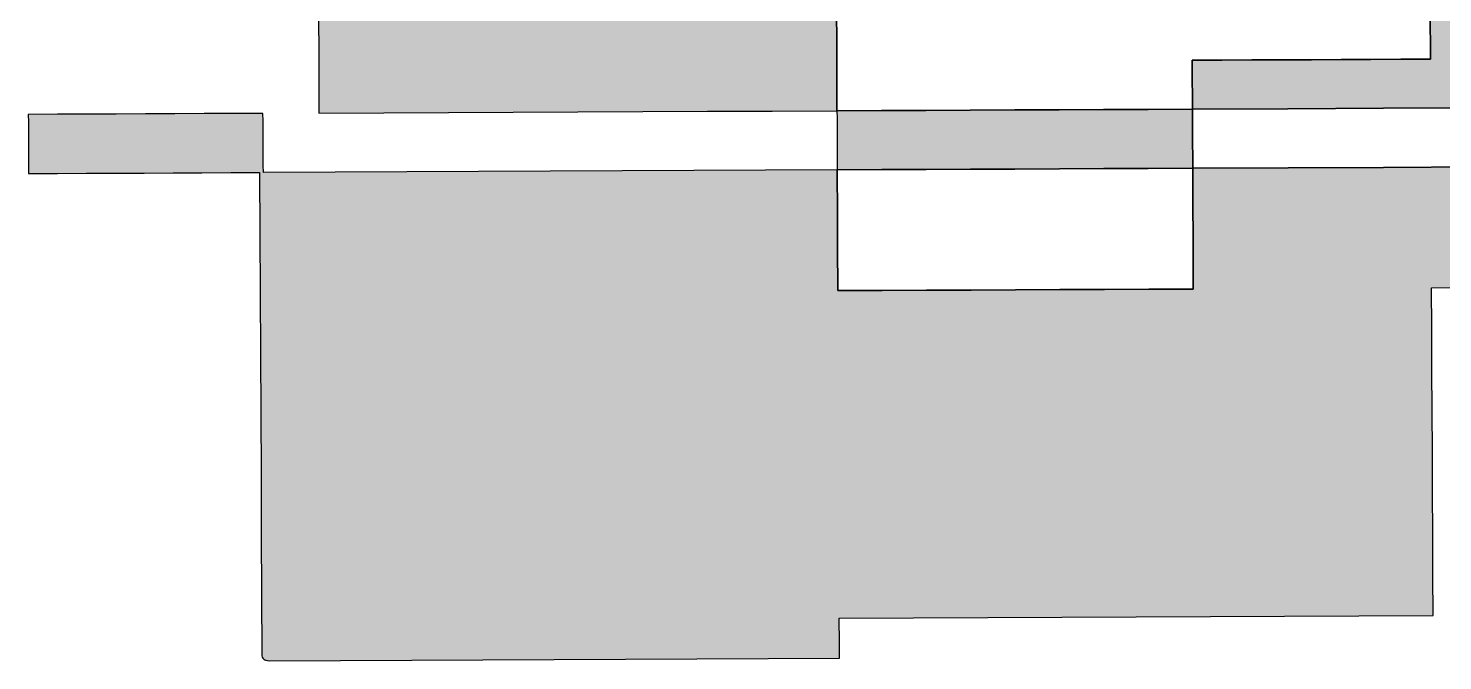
# Model space of a CAD drawing. Extents: x 4.5 to 35.8, y -15.7 to -10.4.
# Drawn here: x 4.457 to 8.475, y -15.748 to -13.951 of the extents above; entities that cross this region are included whole.
import ezdxf

# ---------------------------------------------------------------- set-up
doc = ezdxf.new("R2010")
doc.units = 0
doc.layers.add('LAYER_1', color=7, linetype='CONTINUOUS')

# ---------------------------------------------------------------- blocks, each defined once
blk = doc.blocks.new('*U2')
at = {"layer": 'LAYER_1', "color": 7}
for points in [[(7.0068, -14.3521), (6.8813, -14.1847), (7.0068, -14.1841)], [(7.0068, -14.3521), (7.0068, -14.1841), (7.0075, -14.3521)], [(7.0075, -14.3521), (7.0068, -14.1841), (7.0075, -14.1841)], [(7.133, -14.3515), (7.0075, -14.1841), (7.133, -14.1836)], [(7.0075, -14.3521), (7.0075, -14.1841), (7.133, -14.3515)], [(7.133, -14.3515), (7.133, -14.1836), (7.1338, -14.3515)], [(7.1338, -14.3515), (7.133, -14.1836), (7.1338, -14.1836)], [(7.2593, -14.351), (7.1338, -14.1836), (7.2593, -14.183)], [(7.1338, -14.3515), (7.1338, -14.1836), (7.2593, -14.351)], [(7.2593, -14.351), (7.2593, -14.183), (7.26, -14.351)], [(7.26, -14.351), (7.2593, -14.183), (7.26, -14.183)], [(7.3855, -14.3504), (7.26, -14.183), (7.3855, -14.1825)], [(7.26, -14.351), (7.26, -14.183), (7.3855, -14.3504)], [(7.3855, -14.3504), (7.3855, -14.1825), (7.3863, -14.3504)], [(7.3863, -14.3504), (7.3855, -14.1825), (7.3863, -14.1825)], [(7.5118, -14.3498), (7.3863, -14.1825), (7.5118, -14.1819)], [(7.3863, -14.3504), (7.3863, -14.1825), (7.5118, -14.3498)], [(7.5118, -14.3498), (7.5118, -14.1819), (7.5125, -14.3498)], [(7.5125, -14.3498), (7.5118, -14.1819), (7.5125, -14.1819)], [(7.638, -14.3493), (7.5125, -14.1819), (7.638, -14.1814)], [(7.5125, -14.3498), (7.5125, -14.1819), (7.638, -14.3493)], [(7.638, -14.3493), (7.638, -14.1814), (7.6388, -14.3493)], [(7.6388, -14.3493), (7.638, -14.1814), (7.6388, -14.1814)], [(7.7643, -14.3487), (7.6388, -14.1814), (7.7643, -14.1808)], [(7.6388, -14.3493), (7.6388, -14.1814), (7.7643, -14.3487)], [(7.7643, -14.3487), (7.7643, -14.1808), (7.7644, -14.3487)], [(7.7644, -14.3487), (7.7643, -14.1808), (7.7644, -14.2018)], [(6.7544, -14.2062), (6.7543, -14.1853), (6.7544, -14.1853)], [(6.7544, -14.2062), (6.7544, -14.1853), (6.7545, -14.2272)], [(6.7545, -14.2272), (6.7544, -14.1853), (6.7545, -14.1853)], [(6.7545, -14.2272), (6.7545, -14.1853), (6.7546, -14.2482)], [(6.7546, -14.2482), (6.7545, -14.1853), (6.7546, -14.1853)], [(6.7546, -14.2482), (6.7546, -14.1853), (6.7547, -14.2692)], [(6.7547, -14.2692), (6.7546, -14.1853), (6.7547, -14.1853)], [(6.7547, -14.2692), (6.7547, -14.1853), (6.7548, -14.2902)], [(6.7548, -14.2902), (6.7547, -14.1853), (6.7548, -14.1853)], [(6.7548, -14.2902), (6.7548, -14.1853), (6.7549, -14.3112)], [(6.7549, -14.3112), (6.7548, -14.1853), (6.7549, -14.1853)], [(6.7549, -14.3112), (6.7549, -14.1853), (6.7549, -14.3322)], [(6.7549, -14.3322), (6.7549, -14.1853), (6.7549, -14.1853)], [(6.7549, -14.3322), (6.7549, -14.1853), (6.7551, -14.3532)], [(6.7551, -14.3532), (6.7549, -14.1853), (6.7551, -14.1853)], [(6.8805, -14.3526), (6.7551, -14.1853), (6.8805, -14.1847)], [(6.7551, -14.3532), (6.7551, -14.1853), (6.8805, -14.3526)], [(6.8805, -14.3526), (6.8805, -14.1847), (6.8813, -14.3526)], [(6.8813, -14.3526), (6.8805, -14.1847), (6.8813, -14.1847)], [(6.8813, -14.3526), (6.8813, -14.1847), (7.0068, -14.3521)], [(7.7644, -14.3487), (7.7644, -14.2018), (7.7644, -14.3487)], [(7.7644, -14.3487), (7.7644, -14.2018), (7.7644, -14.2228)], [(7.7644, -14.3487), (7.7644, -14.2228), (7.7646, -14.3487)], [(7.7646, -14.3487), (7.7644, -14.2228), (7.7646, -14.2438)], [(7.7646, -14.3487), (7.7646, -14.2438), (7.7646, -14.3487)], [(7.7646, -14.3487), (7.7646, -14.2438), (7.7646, -14.2648)], [(7.7646, -14.3487), (7.7646, -14.2648), (7.7647, -14.3487)], [(7.7647, -14.3487), (7.7646, -14.2648), (7.7647, -14.2858)], [(7.7647, -14.3487), (7.7647, -14.2858), (7.7648, -14.3487)], [(7.7648, -14.3487), (7.7647, -14.2858), (7.7648, -14.3067)], [(7.7648, -14.3487), (7.7648, -14.3067), (7.7649, -14.3487)], [(7.7649, -14.3487), (7.7648, -14.3067), (7.7649, -14.3277)], [(7.7649, -14.3487), (7.7649, -14.3277), (7.765, -14.3487)]]:
    blk.add_solid(points, dxfattribs=at)
blk = doc.blocks.new('*U3')
at = {"layer": 'LAYER_1', "color": 7}
for points in [[(4.457, -14.2168), (4.4568, -14.1958), (4.457, -14.1958)], [(4.457, -14.2168), (4.457, -14.1958), (4.4571, -14.2378)], [(4.4571, -14.2378), (4.457, -14.1958), (4.4571, -14.1958)], [(4.4571, -14.2378), (4.4571, -14.1958), (4.4572, -14.2588)], [(4.4572, -14.2588), (4.4571, -14.1958), (4.4572, -14.1958)], [(4.4572, -14.2588), (4.4572, -14.1958), (4.4574, -14.2798)], [(4.4574, -14.2798), (4.4572, -14.1958), (4.4574, -14.1958)], [(4.4575, -14.3008), (4.4574, -14.1958), (4.4575, -14.1958)], [(4.4574, -14.2798), (4.4574, -14.1958), (4.4575, -14.3008)], [(4.4575, -14.3008), (4.4575, -14.1958), (4.4576, -14.3218)], [(4.4576, -14.3218), (4.4575, -14.1958), (4.4576, -14.1958)], [(4.4576, -14.3218), (4.4576, -14.1958), (4.4578, -14.3429)], [(4.4578, -14.3429), (4.4576, -14.1958), (4.4578, -14.1958)], [(4.4578, -14.3429), (4.4578, -14.1958), (4.4579, -14.3639)], [(4.4579, -14.3639), (4.4578, -14.1958), (4.4579, -14.1958)], [(4.5399, -14.3635), (4.4579, -14.1958), (4.5399, -14.1954)], [(4.4579, -14.3639), (4.4579, -14.1958), (4.5399, -14.3635)], [(4.5399, -14.3635), (4.5399, -14.1954), (4.5402, -14.3635)], [(4.5402, -14.3635), (4.5399, -14.1954), (4.5402, -14.1954)], [(4.6219, -14.3631), (4.5402, -14.1954), (4.6219, -14.195)], [(4.5402, -14.3635), (4.5402, -14.1954), (4.6219, -14.3631)], [(4.6219, -14.3631), (4.6219, -14.195), (4.6235, -14.3631)], [(4.6235, -14.3631), (4.6219, -14.195), (4.6235, -14.195)], [(4.704, -14.3628), (4.6235, -14.195), (4.704, -14.1946)], [(4.6235, -14.3631), (4.6235, -14.195), (4.704, -14.3628)], [(4.704, -14.3628), (4.704, -14.1946), (4.7069, -14.3627)], [(4.7069, -14.3627), (4.704, -14.1946), (4.7069, -14.1946)], [(4.786, -14.3624), (4.7069, -14.1946), (4.786, -14.1943)], [(4.7069, -14.3627), (4.7069, -14.1946), (4.786, -14.3624)], [(4.7902, -14.3623), (4.786, -14.1943), (4.7902, -14.1942)], [(4.786, -14.3624), (4.786, -14.1943), (4.7902, -14.3623)], [(4.868, -14.362), (4.7902, -14.1942), (4.868, -14.1939)], [(4.7902, -14.3623), (4.7902, -14.1942), (4.868, -14.362)], [(4.868, -14.362), (4.868, -14.1939), (4.8736, -14.362)], [(4.8736, -14.362), (4.868, -14.1939), (4.8736, -14.1939)], [(4.9501, -14.3616), (4.8736, -14.1939), (4.9501, -14.1935)], [(4.8736, -14.362), (4.8736, -14.1939), (4.9501, -14.3616)], [(4.9501, -14.3616), (4.9501, -14.1935), (4.9569, -14.3616)], [(4.9569, -14.3616), (4.9501, -14.1935), (4.9569, -14.1935)], [(5.0321, -14.3612), (4.9569, -14.1935), (5.0321, -14.1931)], [(4.9569, -14.3616), (4.9569, -14.1935), (5.0321, -14.3612)], [(5.0321, -14.3612), (5.0321, -14.1931), (5.0403, -14.3612)], [(5.0403, -14.3612), (5.0321, -14.1931), (5.0403, -14.1931)], [(5.1141, -14.3609), (5.0403, -14.1931), (5.1141, -14.1928)], [(5.0403, -14.3612), (5.0403, -14.1931), (5.1141, -14.3609)], [(5.1141, -14.3609), (5.1141, -14.1928), (5.1149, -14.532)], [(5.1149, -14.532), (5.1141, -14.1928), (5.1149, -14.1928)], [(5.1149, -14.532), (5.1149, -14.1928), (5.1157, -14.7032)], [(5.1157, -14.7032), (5.1149, -14.1928), (5.1157, -14.1928)], [(5.1165, -14.8744), (5.1157, -14.1928), (5.1165, -14.1927)], [(5.1157, -14.7032), (5.1157, -14.1928), (5.1165, -14.8744)], [(5.1165, -14.8744), (5.1165, -14.1927), (5.1173, -15.0455)], [(5.1173, -15.0455), (5.1165, -14.1927), (5.1173, -14.1927)], [(5.1173, -15.0455), (5.1173, -14.1927), (5.1181, -15.2167)], [(5.1181, -15.2167), (5.1173, -14.1927), (5.1181, -14.1927)], [(5.1181, -15.2167), (5.1181, -14.1927), (5.1189, -15.3879)], [(5.1189, -15.3879), (5.1181, -14.1927), (5.1189, -14.1927)], [(5.1189, -15.3879), (5.1189, -14.1927), (5.1196, -15.559)], [(5.1196, -15.559), (5.1189, -14.1927), (5.1196, -14.1927)], [(5.1196, -15.559), (5.1196, -14.1927), (5.1204, -15.7302)], [(5.1204, -15.7302), (5.1196, -14.1927), (5.1204, -14.1927)], [(5.1204, -15.7302), (5.1204, -14.1927), (5.1207, -15.7344)], [(5.1207, -15.7344), (5.1204, -14.1927), (5.1207, -14.1927)], [(5.1207, -15.7344), (5.1207, -14.1927), (5.1217, -15.7379)], [(5.1217, -15.7379), (5.1207, -14.1927), (5.1217, -14.1927)], [(5.1217, -15.7379), (5.1217, -14.1927), (5.1233, -15.741)], [(5.1233, -15.741), (5.1217, -14.1927), (5.1233, -14.1927)], [(5.1233, -15.741), (5.1233, -14.1927), (5.1236, -15.7414)], [(5.1236, -15.7414), (5.1233, -14.1927), (5.1236, -14.1927)], [(5.1236, -15.7414), (5.1236, -14.1927), (5.1238, -15.7415)], [(5.1238, -15.7415), (5.1236, -14.1927), (5.1238, -14.2137)], [(5.1238, -15.7415), (5.1238, -14.2137), (5.1239, -15.7417)], [(5.1239, -15.7417), (5.1238, -14.2137), (5.1239, -14.2348)], [(5.1239, -15.7417), (5.1239, -14.2348), (5.124, -15.7418)], [(5.124, -15.7418), (5.1239, -14.2348), (5.124, -14.2558)], [(5.124, -15.7418), (5.124, -14.2558), (5.1241, -15.742)], [(5.1241, -15.742), (5.124, -14.2558), (5.1241, -14.2768)], [(5.1241, -15.742), (5.1241, -14.2768), (5.1243, -15.7421)], [(5.1243, -15.7421), (5.1241, -14.2768), (5.1243, -14.2978)], [(5.1243, -15.7421), (5.1243, -14.2978), (5.1244, -15.7423)], [(5.1244, -15.7423), (5.1243, -14.2978), (5.1244, -14.3188)], [(5.1244, -15.7423), (5.1244, -14.3188), (5.1245, -15.7424)], [(5.1245, -15.7424), (5.1244, -14.3188), (5.1245, -14.3398)], [(5.1245, -15.7424), (5.1245, -14.3398), (5.1247, -15.7425)], [(5.1247, -15.7425), (5.1245, -14.3398), (5.1247, -14.3609)], [(8.5785, -14.6881), (8.4478, -14.3456), (8.5785, -14.345)], [(5.1247, -15.7425), (5.1247, -14.3609), (5.1256, -15.7435)], [(5.1256, -15.7435), (5.1247, -14.3609), (5.1256, -14.3609)], [(5.1285, -15.7455), (5.1256, -14.3609), (5.1285, -14.3608)], [(5.1256, -15.7435), (5.1256, -14.3609), (5.1285, -15.7455)], [(5.1285, -15.7455), (5.1285, -14.3608), (5.132, -15.747)], [(5.132, -15.747), (5.1285, -14.3608), (5.132, -14.3608)], [(5.132, -15.747), (5.132, -14.3608), (5.1362, -15.7478)], [(5.1362, -15.7478), (5.132, -14.3608), (5.1362, -14.3608)], [(5.1362, -15.7478), (5.1362, -14.3608), (5.1409, -15.7482)], [(5.1409, -15.7482), (5.1362, -14.3608), (5.1409, -14.3608)], [(5.3285, -15.7473), (5.1409, -14.3608), (5.3285, -14.3599)], [(5.1409, -15.7482), (5.1409, -14.3608), (5.3285, -15.7473)], [(5.3435, -15.7472), (5.3285, -14.3599), (5.3435, -14.3598)], [(5.3285, -15.7473), (5.3285, -14.3599), (5.3435, -15.7472)], [(5.5323, -15.7463), (5.3435, -14.3598), (5.5323, -14.3589)], [(5.3435, -15.7472), (5.3435, -14.3598), (5.5323, -15.7463)], [(5.5323, -15.7463), (5.5323, -14.3589), (5.5461, -15.7463)], [(5.5461, -15.7463), (5.5323, -14.3589), (5.5461, -14.3589)], [(5.7361, -15.7454), (5.5461, -14.3589), (5.7361, -14.358)], [(5.5461, -15.7463), (5.5461, -14.3589), (5.7361, -15.7454)], [(5.7486, -15.7453), (5.7361, -14.358), (5.7486, -14.3579)], [(5.7361, -15.7454), (5.7361, -14.358), (5.7486, -15.7453)], [(5.9399, -15.7445), (5.7486, -14.3579), (5.9399, -14.357)], [(5.7486, -15.7453), (5.7486, -14.3579), (5.9399, -15.7445)], [(5.9399, -15.7445), (5.9399, -14.357), (5.9512, -15.7444)], [(5.9512, -15.7444), (5.9399, -14.357), (5.9512, -14.357)], [(6.1437, -15.7435), (5.9512, -14.357), (6.1437, -14.3561)], [(5.9512, -15.7444), (5.9512, -14.357), (6.1437, -15.7435)], [(6.1538, -15.7435), (6.1437, -14.3561), (6.1538, -14.356)], [(6.1437, -15.7435), (6.1437, -14.3561), (6.1538, -15.7435)], [(6.3475, -15.7426), (6.1538, -14.356), (6.3475, -14.3551)], [(6.1538, -15.7435), (6.1538, -14.356), (6.3475, -15.7426)], [(6.3564, -15.7425), (6.3475, -14.3551), (6.3564, -14.355)], [(6.3475, -15.7426), (6.3475, -14.3551), (6.3564, -15.7425)], [(6.5513, -15.7416), (6.3564, -14.355), (6.5513, -14.3541)], [(6.3564, -15.7425), (6.3564, -14.355), (6.5513, -15.7416)], [(6.5513, -15.7416), (6.5513, -14.3541), (6.5589, -15.7416)], [(6.5589, -15.7416), (6.5513, -14.3541), (6.5589, -14.3541)], [(6.7551, -15.7407), (6.5589, -14.3541), (6.7551, -14.3532)], [(6.5589, -15.7416), (6.5589, -14.3541), (6.7551, -15.7407)], [(6.7551, -15.7407), (6.7551, -14.3532), (6.7552, -15.7407)], [(6.7552, -15.7407), (6.7551, -14.3532), (6.7552, -14.3961)], [(7.7652, -14.3916), (7.765, -14.3487), (7.7652, -14.3487)], [(7.7652, -14.3916), (7.7652, -14.3487), (7.7654, -14.4345)], [(7.7654, -14.4345), (7.7652, -14.3487), (7.7654, -14.3487)], [(7.7654, -14.4345), (7.7654, -14.3487), (7.7656, -14.4774)], [(7.7656, -14.4774), (7.7654, -14.3487), (7.7656, -14.3487)], [(7.7656, -14.4774), (7.7656, -14.3487), (7.7658, -14.5203)], [(7.7658, -14.5203), (7.7656, -14.3487), (7.7658, -14.3487)], [(7.7658, -14.5203), (7.7658, -14.3487), (7.7659, -14.5632)], [(7.7659, -14.5632), (7.7658, -14.3487), (7.7659, -14.3487)], [(7.7659, -14.5632), (7.7659, -14.3487), (7.7661, -14.6061)], [(7.7661, -14.6061), (7.7659, -14.3487), (7.7661, -14.3487)], [(7.7661, -14.6061), (7.7661, -14.3487), (7.7663, -14.649)], [(7.7663, -14.649), (7.7661, -14.3487), (7.7663, -14.3487)], [(7.7663, -14.649), (7.7663, -14.3487), (7.7665, -14.6919)], [(7.7665, -14.6919), (7.7663, -14.3487), (7.7665, -14.3487)], [(7.8151, -15.6224), (7.7665, -14.3487), (7.8151, -14.3485)], [(7.7665, -15.6226), (7.7665, -14.3487), (7.8151, -15.6224)], [(8.026, -15.6214), (7.8151, -14.3485), (8.026, -14.3475)], [(7.8151, -15.6224), (7.8151, -14.3485), (8.026, -15.6214)], [(8.026, -15.6214), (8.026, -14.3475), (8.0362, -15.6214)], [(8.0362, -15.6214), (8.026, -14.3475), (8.0362, -14.3475)], [(8.2369, -15.6205), (8.0362, -14.3475), (8.2369, -14.3466)], [(8.0362, -15.6214), (8.0362, -14.3475), (8.2369, -15.6205)], [(8.3074, -15.6201), (8.2369, -14.3466), (8.3074, -14.3462)], [(8.2369, -15.6205), (8.2369, -14.3466), (8.3074, -15.6201)], [(8.4435, -15.6195), (8.3074, -14.3462), (8.4435, -14.3456)], [(8.3074, -15.6201), (8.3074, -14.3462), (8.4435, -15.6195)], [(8.4435, -14.6887), (8.4435, -14.3456), (8.4441, -14.6887)], [(8.4441, -14.6887), (8.4435, -14.3456), (8.4441, -14.3456)], [(8.4441, -14.6887), (8.4441, -14.3456), (8.4446, -14.6887)], [(8.4446, -14.6887), (8.4441, -14.3456), (8.4446, -14.3456)], [(8.4446, -14.6887), (8.4446, -14.3456), (8.4451, -14.6887)], [(8.4451, -14.6887), (8.4446, -14.3456), (8.4451, -14.3456)], [(8.4451, -14.6887), (8.4451, -14.3456), (8.4457, -14.6887)], [(8.4457, -14.6887), (8.4451, -14.3456), (8.4457, -14.3456)], [(8.4457, -14.6887), (8.4457, -14.3456), (8.4462, -14.6887)], [(8.4462, -14.6887), (8.4457, -14.3456), (8.4462, -14.3456)], [(8.4462, -14.6887), (8.4462, -14.3456), (8.4467, -14.6887)], [(8.4467, -14.6887), (8.4462, -14.3456), (8.4467, -14.3456)], [(8.4467, -14.6887), (8.4467, -14.3456), (8.4472, -14.6887)], [(8.4472, -14.6887), (8.4467, -14.3456), (8.4472, -14.3456)], [(8.4472, -14.6887), (8.4472, -14.3456), (8.4478, -14.6887)], [(8.4478, -14.6887), (8.4472, -14.3456), (8.4478, -14.3456)], [(8.4478, -14.6887), (8.4478, -14.3456), (8.5785, -14.6881)], [(6.7552, -15.7407), (6.7552, -14.3961), (6.7554, -15.7407)], [(6.7554, -15.7407), (6.7552, -14.3961), (6.7554, -14.439)], [(6.7554, -15.7407), (6.7554, -14.439), (6.7556, -15.7407)], [(6.7556, -15.7407), (6.7554, -14.439), (6.7556, -14.4819)], [(6.7556, -15.7407), (6.7556, -14.4819), (6.7558, -15.7407)], [(6.7558, -15.7407), (6.7556, -14.4819), (6.7558, -14.5248)], [(6.7558, -15.7407), (6.7558, -14.5248), (6.7559, -15.7407)], [(6.7559, -15.7407), (6.7558, -14.5248), (6.7559, -14.5677)], [(6.7559, -15.7407), (6.7559, -14.5677), (6.7561, -15.7407)], [(6.7561, -15.7407), (6.7559, -14.5677), (6.7561, -14.6106)], [(6.7561, -15.7407), (6.7561, -14.6106), (6.7563, -15.7407)], [(6.7563, -15.7407), (6.7561, -14.6106), (6.7563, -14.6535)], [(6.7563, -15.7407), (6.7563, -14.6535), (6.7565, -15.7407)], [(6.7565, -15.7407), (6.7563, -14.6535), (6.7565, -14.6964)], [(6.7565, -15.7407), (6.7565, -14.6964), (6.7607, -15.7406)], [(6.7607, -15.7406), (6.7565, -14.6964), (6.7607, -14.6964)], [(6.7607, -15.6272), (6.7607, -14.6964), (6.7608, -15.6272)], [(6.7608, -15.6272), (6.7607, -14.6964), (6.7608, -14.6964)], [(6.7608, -15.6272), (6.7608, -14.6964), (6.7609, -15.6272)], [(6.7609, -15.6272), (6.7608, -14.6964), (6.7609, -14.6964)], [(6.7609, -15.6272), (6.7609, -14.6964), (6.761, -15.6272)], [(6.761, -15.6272), (6.7609, -14.6964), (6.761, -14.6964)], [(6.761, -15.6272), (6.761, -14.6964), (6.7611, -15.6272)], [(6.7611, -15.6272), (6.761, -14.6964), (6.7611, -14.6964)], [(6.7611, -15.6272), (6.7611, -14.6964), (6.7612, -15.6272)], [(6.7612, -15.6272), (6.7611, -14.6964), (6.7612, -14.6964)], [(6.7612, -15.6272), (6.7612, -14.6964), (6.7613, -15.6272)], [(6.7613, -15.6272), (6.7612, -14.6964), (6.7613, -14.6964)], [(6.7613, -15.6272), (6.7613, -14.6964), (6.7614, -15.6272)], [(6.7614, -15.6272), (6.7613, -14.6964), (6.7614, -14.6964)], [(6.7614, -15.6272), (6.7614, -14.6964), (6.7615, -15.6272)], [(6.7615, -15.6272), (6.7614, -14.6964), (6.7615, -14.6964)], [(6.8827, -15.6266), (6.7615, -14.6964), (6.8827, -14.6958)], [(6.7615, -15.6272), (6.7615, -14.6964), (6.8827, -15.6266)], [(6.9716, -15.6262), (6.8827, -14.6958), (6.9716, -14.6954)], [(6.8827, -15.6266), (6.8827, -14.6958), (6.9716, -15.6262)], [(7.009, -15.626), (6.9716, -14.6954), (7.009, -14.6953)], [(6.9716, -15.6262), (6.9716, -14.6954), (7.009, -15.626)], [(7.1352, -15.6255), (7.009, -14.6953), (7.1352, -14.6947)], [(7.009, -15.626), (7.009, -14.6953), (7.1352, -15.6255)], [(7.1825, -15.6253), (7.1352, -14.6947), (7.1825, -14.6945)], [(7.1352, -15.6255), (7.1352, -14.6947), (7.1825, -15.6253)], [(7.2615, -15.6249), (7.1825, -14.6945), (7.2615, -14.6942)], [(7.1825, -15.6253), (7.1825, -14.6945), (7.2615, -15.6249)], [(7.3877, -15.6243), (7.2615, -14.6942), (7.3877, -14.6936)], [(7.2615, -15.6249), (7.2615, -14.6942), (7.3877, -15.6243)], [(7.3877, -15.6243), (7.3877, -14.6936), (7.3934, -15.6243)], [(7.3934, -15.6243), (7.3877, -14.6936), (7.3934, -14.6936)], [(7.514, -15.6237), (7.3934, -14.6936), (7.514, -14.6931)], [(7.3934, -15.6243), (7.3934, -14.6936), (7.514, -15.6237)], [(7.6043, -15.6233), (7.514, -14.6931), (7.6043, -14.6927)], [(7.514, -15.6237), (7.514, -14.6931), (7.6043, -15.6233)], [(7.6402, -15.6232), (7.6043, -14.6927), (7.6402, -14.6925)], [(7.6043, -15.6233), (7.6043, -14.6927), (7.6402, -15.6232)], [(7.765, -15.6226), (7.6402, -14.6925), (7.765, -14.6919)], [(7.6402, -15.6232), (7.6402, -14.6925), (7.765, -15.6226)], [(7.765, -15.6226), (7.765, -14.6919), (7.7652, -15.6226)], [(7.7652, -15.6226), (7.765, -14.6919), (7.7652, -14.6919)], [(7.7652, -15.6226), (7.7652, -14.6919), (7.7654, -15.6226)], [(7.7654, -15.6226), (7.7652, -14.6919), (7.7654, -14.6919)], [(7.7654, -15.6226), (7.7654, -14.6919), (7.7656, -15.6226)], [(7.7656, -15.6226), (7.7654, -14.6919), (7.7656, -14.6919)], [(7.7656, -15.6226), (7.7656, -14.6919), (7.7658, -15.6226)], [(7.7658, -15.6226), (7.7656, -14.6919), (7.7658, -14.6919)], [(7.7658, -15.6226), (7.7658, -14.6919), (7.7659, -15.6226)], [(7.7659, -15.6226), (7.7658, -14.6919), (7.7659, -14.6919)], [(7.7659, -15.6226), (7.7659, -14.6919), (7.7661, -15.6226)], [(7.7661, -15.6226), (7.7659, -14.6919), (7.7661, -14.6919)], [(7.7661, -15.6226), (7.7661, -14.6919), (7.7663, -15.6226)], [(7.7663, -15.6226), (7.7661, -14.6919), (7.7663, -14.6919)], [(7.7663, -15.6226), (7.7663, -14.6919), (7.7665, -15.6226)], [(7.7665, -15.6226), (7.7663, -14.6919), (7.7665, -14.6919)], [(8.4435, -15.6195), (8.4435, -14.6887), (8.4441, -15.6195)], [(8.4441, -15.6195), (8.4435, -14.6887), (8.4441, -14.805)], [(8.4441, -15.6195), (8.4441, -14.805), (8.4446, -15.6195)], [(8.4446, -15.6195), (8.4441, -14.805), (8.4446, -14.9214)], [(8.4446, -15.6195), (8.4446, -14.9214), (8.4451, -15.6195)], [(8.4451, -15.6195), (8.4446, -14.9214), (8.4451, -15.0377)], [(8.4451, -15.6195), (8.4451, -15.0377), (8.4457, -15.6195)], [(8.4457, -15.6195), (8.4451, -15.0377), (8.4457, -15.1541)], [(8.4457, -15.6195), (8.4457, -15.1541), (8.4462, -15.6195)], [(8.4462, -15.6195), (8.4457, -15.1541), (8.4462, -15.2704)], [(8.4462, -15.6195), (8.4462, -15.2704), (8.4467, -15.6195)], [(8.4467, -15.6195), (8.4462, -15.2704), (8.4467, -15.3868)], [(8.4467, -15.6195), (8.4467, -15.3868), (8.4472, -15.6195)], [(8.4472, -15.6195), (8.4467, -15.3868), (8.4472, -15.5031)], [(8.4472, -15.6195), (8.4472, -15.5031), (8.4478, -15.6195)], [(6.7607, -15.7406), (6.7607, -15.6272), (6.7608, -15.7406)], [(6.7608, -15.7406), (6.7607, -15.6272), (6.7608, -15.6414)], [(6.7608, -15.7406), (6.7608, -15.6414), (6.7609, -15.7406)], [(6.7609, -15.7406), (6.7608, -15.6414), (6.7609, -15.6555)], [(6.7609, -15.7406), (6.7609, -15.6555), (6.761, -15.7406)], [(6.761, -15.7406), (6.7609, -15.6555), (6.761, -15.6697)], [(6.761, -15.7406), (6.761, -15.6697), (6.7611, -15.7406)], [(6.7611, -15.7406), (6.761, -15.6697), (6.7611, -15.6839)], [(6.7611, -15.7406), (6.7611, -15.6839), (6.7612, -15.7406)], [(6.7612, -15.7406), (6.7611, -15.6839), (6.7612, -15.6981)], [(6.7612, -15.7406), (6.7612, -15.6981), (6.7613, -15.7406)], [(6.7613, -15.7406), (6.7612, -15.6981), (6.7613, -15.7123)], [(6.7613, -15.7406), (6.7613, -15.7123), (6.7614, -15.7406)], [(6.7614, -15.7406), (6.7613, -15.7123), (6.7614, -15.7265)], [(6.7614, -15.7406), (6.7614, -15.7265), (6.7615, -15.7406)]]:
    blk.add_solid(points, dxfattribs=at)
blk = doc.blocks.new('*U4')
at = {"layer": 'LAYER_1', "color": 7}
for points in [[(5.2814, -13.8981), (5.2814, -10.5187), (5.282, -14.0451)], [(5.282, -14.0451), (5.2814, -10.5187), (5.282, -10.5187)], [(5.282, -14.0451), (5.282, -10.5187), (5.2827, -14.192)], [(5.2827, -14.192), (5.282, -10.5187), (5.2827, -10.5187)], [(5.3753, -14.1916), (5.2827, -10.5187), (5.3753, -10.5183)], [(5.2827, -14.192), (5.2827, -10.5187), (5.3753, -14.1916)], [(5.4667, -14.1912), (5.3753, -10.5183), (5.4667, -10.5179)], [(5.3753, -14.1916), (5.3753, -10.5183), (5.4667, -14.1912)], [(5.6506, -14.1903), (5.4667, -10.5179), (5.6506, -10.517)], [(5.4667, -14.1912), (5.4667, -10.5179), (5.6506, -14.1903)], [(5.6506, -14.1903), (5.6506, -10.517), (5.6542, -14.1903)], [(5.6542, -14.1903), (5.6506, -10.517), (5.6542, -10.517)], [(5.8345, -14.1895), (5.6542, -10.517), (5.8345, -10.5162)], [(5.6542, -14.1903), (5.6542, -10.517), (5.8345, -14.1895)], [(5.9329, -14.189), (5.8345, -10.5162), (5.9329, -10.5157)], [(5.8345, -14.1895), (5.8345, -10.5162), (5.9329, -14.189)], [(6.0185, -14.1886), (5.9329, -10.5157), (6.0185, -10.5153)], [(5.9329, -14.189), (5.9329, -10.5157), (6.0185, -14.1886)], [(6.2024, -14.1878), (6.0185, -10.5153), (6.2024, -10.5145)], [(6.0185, -14.1886), (6.0185, -10.5153), (6.2024, -14.1878)], [(6.2118, -14.1877), (6.2024, -10.5145), (6.2118, -10.5144)], [(6.2024, -14.1878), (6.2024, -10.5145), (6.2118, -14.1877)], [(6.3864, -14.1869), (6.2118, -10.5144), (6.3864, -10.5136)], [(6.2118, -14.1877), (6.2118, -10.5144), (6.3864, -14.1869)], [(6.4906, -14.1865), (6.3864, -10.5136), (6.4906, -10.5132)], [(6.3864, -14.1869), (6.3864, -10.5136), (6.4906, -14.1865)], [(6.5414, -14.1862), (6.4906, -10.5132), (6.5414, -10.5129)], [(6.4906, -14.1865), (6.4906, -10.5132), (6.5414, -14.1862)], [(8.4399, -13.8999), (8.4399, -10.6529), (8.4405, -14.0386)], [(8.4405, -14.0386), (8.4399, -10.6529), (8.4405, -10.6531)], [(8.4405, -14.1776), (8.4405, -10.6531), (8.5098, -14.1773)], [(8.5098, -14.1773), (8.4405, -10.6531), (8.5098, -10.6729)], [(6.5414, -14.1862), (6.5414, -11.3822), (6.5423, -14.1862)], [(6.5423, -14.1862), (6.5414, -11.3822), (6.5423, -11.5734)], [(6.5423, -14.1862), (6.5423, -11.5734), (6.5431, -14.1862)], [(6.5431, -14.1862), (6.5423, -11.5734), (6.5431, -11.7646)], [(6.5431, -14.1862), (6.5431, -11.7646), (6.544, -14.1862)], [(6.544, -14.1862), (6.5431, -11.7646), (6.544, -11.9558)], [(6.544, -14.1862), (6.544, -11.9558), (6.5449, -14.1862)], [(6.5449, -14.1862), (6.544, -11.9558), (6.5449, -12.1469)], [(6.5449, -14.1862), (6.5449, -12.1469), (6.5458, -14.1862)], [(6.5458, -14.1862), (6.5449, -12.1469), (6.5458, -12.3381)], [(6.5458, -14.1862), (6.5458, -12.3381), (6.5467, -14.1862)], [(6.5467, -14.1862), (6.5458, -12.3381), (6.5467, -12.5293)], [(6.5467, -14.1862), (6.5467, -12.5293), (6.5476, -14.1862)], [(6.5476, -14.1862), (6.5467, -12.5293), (6.5476, -12.7205)], [(6.5476, -14.1862), (6.5476, -12.7205), (6.5485, -14.1862)], [(6.5485, -14.1862), (6.5476, -12.7205), (6.5485, -12.9116)], [(6.5703, -14.1861), (6.5485, -12.9116), (6.5703, -12.9115)], [(6.5485, -14.1862), (6.5485, -12.9116), (6.5703, -14.1861)], [(6.5703, -14.1861), (6.5703, -12.9115), (6.5735, -14.1861)], [(6.5735, -14.1861), (6.5703, -12.9115), (6.5735, -12.9115)], [(6.5735, -14.1861), (6.5735, -12.9115), (6.5785, -14.1861)], [(6.5785, -14.1861), (6.5735, -12.9115), (6.5785, -12.9115)], [(6.5985, -14.186), (6.5785, -12.9115), (6.5985, -12.9114)], [(6.5785, -14.1861), (6.5785, -12.9115), (6.5985, -14.186)], [(6.6157, -14.1859), (6.5985, -12.9114), (6.6157, -12.9113)], [(6.5985, -14.186), (6.5985, -12.9114), (6.6157, -14.1859)], [(6.6157, -14.1859), (6.6157, -12.9113), (6.6235, -14.1859)], [(6.6235, -14.1859), (6.6157, -12.9113), (6.6235, -12.9113)], [(6.6485, -14.1857), (6.6235, -12.9113), (6.6485, -12.9112)], [(6.6235, -14.1859), (6.6235, -12.9113), (6.6485, -14.1857)], [(6.6485, -14.1857), (6.6485, -12.9112), (6.6529, -14.1857)], [(6.6529, -14.1857), (6.6485, -12.9112), (6.6529, -12.9112)], [(6.6735, -14.1856), (6.6529, -12.9112), (6.6735, -12.9111)], [(6.6529, -14.1857), (6.6529, -12.9112), (6.6735, -14.1856)], [(6.69, -14.1856), (6.6735, -12.9111), (6.69, -12.911)], [(6.6735, -14.1856), (6.6735, -12.9111), (6.69, -14.1856)], [(6.69, -14.1856), (6.69, -12.911), (6.6985, -14.1855)], [(6.6985, -14.1855), (6.69, -12.911), (6.6985, -12.911)], [(6.7235, -14.1854), (6.6985, -12.911), (6.7235, -12.9109)], [(6.6985, -14.1855), (6.6985, -12.911), (6.7235, -14.1854)], [(6.7235, -14.1854), (6.7235, -12.9109), (6.7272, -14.1854)], [(6.7272, -14.1854), (6.7235, -12.9109), (6.7272, -12.9109)], [(6.7485, -14.1853), (6.7272, -12.9109), (6.7485, -12.9108)], [(6.7272, -14.1854), (6.7272, -12.9109), (6.7485, -14.1853)], [(6.7485, -14.1853), (6.7485, -12.9108), (6.7492, -14.1853)], [(6.7492, -14.1853), (6.7485, -12.9108), (6.7492, -13.0701)], [(6.7492, -14.1853), (6.7492, -13.0701), (6.75, -14.1853)], [(6.75, -14.1853), (6.7492, -13.0701), (6.75, -13.2294)], [(6.75, -14.1853), (6.75, -13.2294), (6.7507, -14.1853)], [(6.7507, -14.1853), (6.75, -13.2294), (6.7507, -13.3887)], [(6.7507, -14.1853), (6.7507, -13.3887), (6.7514, -14.1853)], [(6.7514, -14.1853), (6.7507, -13.3887), (6.7514, -13.548)], [(6.7514, -14.1853), (6.7514, -13.548), (6.7521, -14.1853)], [(6.7521, -14.1853), (6.7514, -13.548), (6.7521, -13.7073)], [(6.7521, -14.1853), (6.7521, -13.7073), (6.7528, -14.1853)], [(6.7528, -14.1853), (6.7521, -13.7073), (6.7528, -13.8666)], [(6.7528, -14.1853), (6.7528, -13.8666), (6.7535, -14.1853)], [(6.7535, -14.1853), (6.7528, -13.8666), (6.7535, -14.026)], [(6.7535, -14.1853), (6.7535, -14.026), (6.7543, -14.1853)], [(7.7635, -14.0592), (7.7634, -14.0418), (7.7635, -14.0418)], [(7.7635, -14.0592), (7.7635, -14.0418), (7.7637, -14.0766)], [(7.7637, -14.0766), (7.7635, -14.0418), (7.7637, -14.0418)], [(7.7637, -14.0766), (7.7637, -14.0418), (7.7638, -14.094)], [(7.7638, -14.094), (7.7637, -14.0418), (7.7638, -14.0418)], [(7.7638, -14.094), (7.7638, -14.0418), (7.7638, -14.1113)], [(7.7638, -14.1113), (7.7638, -14.0418), (7.7638, -14.0418)], [(7.7638, -14.1113), (7.7638, -14.0418), (7.764, -14.1287)], [(7.764, -14.1287), (7.7638, -14.0418), (7.764, -14.0418)], [(7.764, -14.1287), (7.764, -14.0418), (7.7641, -14.1461)], [(7.7641, -14.1461), (7.764, -14.0418), (7.7641, -14.0418)], [(7.7641, -14.1461), (7.7641, -14.0418), (7.7642, -14.1634)], [(7.7642, -14.1634), (7.7641, -14.0418), (7.7642, -14.0418)], [(7.7642, -14.1634), (7.7642, -14.0418), (7.7643, -14.1808)], [(7.7643, -14.1808), (7.7642, -14.0418), (7.7643, -14.0418)], [(7.8481, -14.1804), (7.7643, -14.0418), (7.8481, -14.0414)], [(7.7643, -14.1808), (7.7643, -14.0418), (7.8481, -14.1804)], [(7.8481, -14.1804), (7.8481, -14.0414), (7.8651, -14.1803)], [(7.8651, -14.1803), (7.8481, -14.0414), (7.8651, -14.0414)], [(7.9327, -14.18), (7.8651, -14.0414), (7.9327, -14.041)], [(7.8651, -14.1803), (7.8651, -14.0414), (7.9327, -14.18)], [(7.9634, -14.1799), (7.9327, -14.041), (7.9634, -14.0409)], [(7.9327, -14.18), (7.9327, -14.041), (7.9634, -14.1799)], [(7.9728, -14.1798), (7.9634, -14.0409), (7.9728, -14.0408)], [(7.9634, -14.1799), (7.9634, -14.0409), (7.9728, -14.1798)], [(8.0173, -14.1796), (7.9728, -14.0408), (8.0173, -14.0406)], [(7.9728, -14.1798), (7.9728, -14.0408), (8.0173, -14.1796)], [(8.0354, -14.1795), (8.0173, -14.0406), (8.0354, -14.0405)], [(8.0173, -14.1796), (8.0173, -14.0406), (8.0354, -14.1795)], [(8.0354, -14.1795), (8.0354, -14.0405), (8.0468, -14.1795)], [(8.0468, -14.1795), (8.0354, -14.0405), (8.0468, -14.0405)], [(8.102, -14.1792), (8.0468, -14.0405), (8.102, -14.0402)], [(8.0468, -14.1795), (8.0468, -14.0405), (8.102, -14.1792)], [(8.1151, -14.1792), (8.102, -14.0402), (8.1151, -14.0401)], [(8.102, -14.1792), (8.102, -14.0402), (8.1151, -14.1792)], [(8.1684, -14.1789), (8.1151, -14.0401), (8.1684, -14.0399)], [(8.1151, -14.1792), (8.1151, -14.0401), (8.1684, -14.1789)], [(8.1866, -14.1788), (8.1684, -14.0399), (8.1866, -14.0398)], [(8.1684, -14.1789), (8.1684, -14.0399), (8.1866, -14.1788)], [(8.2068, -14.1787), (8.1866, -14.0398), (8.2068, -14.0397)], [(8.1866, -14.1788), (8.1866, -14.0398), (8.2068, -14.1787)], [(8.2302, -14.1786), (8.2068, -14.0397), (8.2302, -14.0396)], [(8.2068, -14.1787), (8.2068, -14.0397), (8.2302, -14.1786)], [(8.2302, -14.1786), (8.2302, -14.0396), (8.2386, -14.1786)], [(8.2386, -14.1786), (8.2302, -14.0396), (8.2386, -14.0396)], [(8.2386, -14.1786), (8.2386, -14.0396), (8.2389, -14.1786)], [(8.2389, -14.1786), (8.2386, -14.0396), (8.2389, -14.0396)], [(8.2389, -14.1786), (8.2389, -14.0396), (8.2391, -14.1786)], [(8.2391, -14.1786), (8.2389, -14.0396), (8.2391, -14.0396)], [(8.2391, -14.1786), (8.2391, -14.0396), (8.2394, -14.1786)], [(8.2394, -14.1786), (8.2391, -14.0396), (8.2394, -14.0396)], [(8.2394, -14.1786), (8.2394, -14.0396), (8.2397, -14.1786)], [(8.2397, -14.1786), (8.2394, -14.0396), (8.2397, -14.0396)], [(8.2397, -14.1786), (8.2397, -14.0396), (8.24, -14.1786)], [(8.24, -14.1786), (8.2397, -14.0396), (8.24, -14.0396)], [(8.24, -14.1786), (8.24, -14.0396), (8.2403, -14.1786)], [(8.2403, -14.1786), (8.24, -14.0396), (8.2403, -14.0396)], [(8.2403, -14.1786), (8.2403, -14.0396), (8.2405, -14.1786)], [(8.2405, -14.1786), (8.2403, -14.0396), (8.2405, -14.0396)], [(8.2405, -14.1786), (8.2405, -14.0396), (8.2408, -14.1786)], [(8.2408, -14.1786), (8.2405, -14.0396), (8.2408, -14.0396)], [(8.2549, -14.1785), (8.2408, -14.0396), (8.2549, -14.0395)], [(8.2408, -14.1786), (8.2408, -14.0396), (8.2549, -14.1785)], [(8.2652, -14.1785), (8.2549, -14.0395), (8.2652, -14.0394)], [(8.2549, -14.1785), (8.2549, -14.0395), (8.2652, -14.1785)], [(8.2652, -14.1785), (8.2652, -14.0394), (8.2712, -14.1784)], [(8.2712, -14.1784), (8.2652, -14.0394), (8.2712, -14.0394)], [(8.2895, -14.1783), (8.2712, -14.0394), (8.2895, -14.0393)], [(8.2712, -14.1784), (8.2712, -14.0394), (8.2895, -14.1783)], [(8.3065, -14.1783), (8.2895, -14.0393), (8.3065, -14.0392)], [(8.2895, -14.1783), (8.2895, -14.0393), (8.3065, -14.1783)], [(8.3065, -14.1783), (8.3065, -14.0392), (8.3139, -14.1782)], [(8.3139, -14.1782), (8.3065, -14.0392), (8.3139, -14.0392)], [(8.3382, -14.1781), (8.3139, -14.0392), (8.3382, -14.0391)], [(8.3139, -14.1782), (8.3139, -14.0392), (8.3382, -14.1781)], [(8.3559, -14.178), (8.3382, -14.0391), (8.3559, -14.039)], [(8.3382, -14.1781), (8.3382, -14.0391), (8.3559, -14.178)], [(8.3559, -14.178), (8.3559, -14.039), (8.3626, -14.178)], [(8.3626, -14.178), (8.3559, -14.039), (8.3626, -14.039)], [(8.387, -14.1779), (8.3626, -14.039), (8.387, -14.0389)], [(8.3626, -14.178), (8.3626, -14.039), (8.387, -14.1779)], [(8.4113, -14.1778), (8.387, -14.0389), (8.4113, -14.0387)], [(8.387, -14.1779), (8.387, -14.0389), (8.4113, -14.1778)], [(8.4357, -14.1777), (8.4113, -14.0387), (8.4357, -14.0386)], [(8.4113, -14.1778), (8.4113, -14.0387), (8.4357, -14.1777)], [(8.4357, -14.1777), (8.4357, -14.0386), (8.4363, -14.1777)], [(8.4363, -14.1777), (8.4357, -14.0386), (8.4363, -14.0386)], [(8.4363, -14.1777), (8.4363, -14.0386), (8.4369, -14.1777)], [(8.4369, -14.1777), (8.4363, -14.0386), (8.4369, -14.0386)], [(8.4369, -14.1777), (8.4369, -14.0386), (8.4375, -14.1777)], [(8.4375, -14.1777), (8.4369, -14.0386), (8.4375, -14.0386)], [(8.4375, -14.1777), (8.4375, -14.0386), (8.4381, -14.1777)], [(8.4381, -14.1777), (8.4375, -14.0386), (8.4381, -14.0386)], [(8.4381, -14.1777), (8.4381, -14.0386), (8.4387, -14.1776)], [(8.4387, -14.1776), (8.4381, -14.0386), (8.4387, -14.0386)], [(8.4387, -14.1776), (8.4387, -14.0386), (8.4393, -14.1776)], [(8.4393, -14.1776), (8.4387, -14.0386), (8.4393, -14.0386)], [(8.4393, -14.1776), (8.4393, -14.0386), (8.4399, -14.1776)], [(8.4399, -14.1776), (8.4393, -14.0386), (8.4399, -14.0386)], [(8.4399, -14.1776), (8.4399, -14.0386), (8.4405, -14.1776)], [(8.4405, -14.1776), (8.4399, -14.0386), (8.4405, -14.0386)]]:
    blk.add_solid(points, dxfattribs=at)
blk = doc.blocks.new('BLOCK_2')
at = {"layer": 'LAYER_1'}
for points in [[(5.2814, -13.8981), (5.282, -14.0451), (5.2827, -14.192), (5.4667, -14.1912), (5.6506, -14.1903), (5.8345, -14.1895), (6.0185, -14.1886), (6.2024, -14.1878), (6.3864, -14.1869), (6.5703, -14.1861), (6.7543, -14.1853), (6.7535, -14.026), (6.7528, -13.8666)], [(8.4399, -13.8999), (8.4405, -14.0386), (8.3559, -14.039), (8.2712, -14.0394), (8.1866, -14.0398), (8.102, -14.0402), (8.0173, -14.0406), (7.9327, -14.041), (7.8481, -14.0414), (7.7634, -14.0418), (7.7635, -14.0592), (7.7637, -14.0766), (7.7638, -14.094), (7.7638, -14.1113), (7.764, -14.1287), (7.7641, -14.1461), (7.7642, -14.1634), (7.7643, -14.1808), (8.0354, -14.1795), (8.3065, -14.1783), (8.5776, -14.177)], [(7.0068, -14.1841), (7.133, -14.1836), (7.2593, -14.183), (7.3855, -14.1825), (7.5118, -14.1819), (7.638, -14.1814), (7.7643, -14.1808), (7.7642, -14.1634), (7.7641, -14.1461), (7.764, -14.1287), (7.7638, -14.1113), (7.7638, -14.094), (7.7637, -14.0766), (7.7635, -14.0592), (7.7634, -14.0418), (7.8481, -14.0414), (7.9327, -14.041), (8.0173, -14.0406), (8.102, -14.0402), (8.1866, -14.0398), (8.2712, -14.0394), (8.3559, -14.039), (8.4405, -14.0386), (8.4399, -13.8999)], [(6.7528, -13.8666), (6.7535, -14.026), (6.7543, -14.1853), (6.8805, -14.1847), (7.0068, -14.1841)], [(7.0075, -14.3521), (7.1338, -14.3515), (7.26, -14.351), (7.3863, -14.3504), (7.5125, -14.3498), (7.6388, -14.3493), (7.765, -14.3487), (7.7649, -14.3277), (7.7648, -14.3067), (7.7647, -14.2858), (7.7646, -14.2648), (7.7646, -14.2438), (7.7644, -14.2228), (7.7644, -14.2018), (7.7643, -14.1808), (7.638, -14.1814), (7.5118, -14.1819), (7.3855, -14.1825), (7.2593, -14.183), (7.133, -14.1836), (7.0068, -14.1841), (6.8805, -14.1847), (6.7543, -14.1853), (6.7544, -14.2062), (6.7545, -14.2272), (6.7546, -14.2482), (6.7547, -14.2692), (6.7548, -14.2902), (6.7549, -14.3112), (6.7549, -14.3322), (6.7551, -14.3532), (6.8813, -14.3526), (7.0075, -14.3521)], [(8.5776, -14.177), (8.3065, -14.1783), (8.0354, -14.1795), (7.7643, -14.1808), (7.7644, -14.2018), (7.7644, -14.2228), (7.7646, -14.2438), (7.7646, -14.2648), (7.7647, -14.2858), (7.7648, -14.3067), (7.7649, -14.3277), (7.765, -14.3487), (8.0362, -14.3475), (8.3074, -14.3462), (8.5785, -14.345)], [(8.5785, -14.345), (8.3074, -14.3462), (8.0362, -14.3475), (7.765, -14.3487), (7.7652, -14.3916), (7.7654, -14.4345), (7.7656, -14.4774), (7.7658, -14.5203), (7.7659, -14.5632), (7.7661, -14.6061), (7.7663, -14.649), (7.7665, -14.6919), (7.6402, -14.6925), (7.514, -14.6931), (7.3877, -14.6936), (7.2615, -14.6942), (7.1352, -14.6947), (7.009, -14.6953), (6.8827, -14.6958), (6.7565, -14.6964), (6.7563, -14.6535), (6.7561, -14.6106), (6.7559, -14.5677), (6.7558, -14.5248), (6.7556, -14.4819), (6.7554, -14.439), (6.7552, -14.3961), (6.7551, -14.3532), (6.5513, -14.3541), (6.3475, -14.3551), (6.1437, -14.3561), (5.9399, -14.357), (5.7361, -14.358), (5.5323, -14.3589), (5.3285, -14.3599), (5.1247, -14.3609), (5.1245, -14.3398), (5.1244, -14.3188), (5.1243, -14.2978), (5.1241, -14.2768), (5.124, -14.2558), (5.1239, -14.2348), (5.1238, -14.2137), (5.1236, -14.1927), (5.0403, -14.1931), (4.9569, -14.1935), (4.8736, -14.1939), (4.7902, -14.1942), (4.7069, -14.1946), (4.6235, -14.195), (4.5402, -14.1954), (4.4568, -14.1958), (4.457, -14.2168), (4.4571, -14.2378), (4.4572, -14.2588), (4.4574, -14.2798), (4.4575, -14.3008), (4.4576, -14.3218), (4.4578, -14.3429), (4.4579, -14.3639), (4.5399, -14.3635), (4.6219, -14.3631), (4.704, -14.3628), (4.786, -14.3624), (4.868, -14.362), (4.9501, -14.3616), (5.0321, -14.3612), (5.1141, -14.3609), (5.1149, -14.532), (5.1157, -14.7032), (5.1165, -14.8744), (5.1173, -15.0455), (5.1181, -15.2167), (5.1189, -15.3879), (5.1196, -15.559), (5.1204, -15.7302), (5.1207, -15.7344), (5.1217, -15.7379), (5.1233, -15.741), (5.1256, -15.7435), (5.1285, -15.7455), (5.132, -15.747), (5.1362, -15.7478), (5.1409, -15.7482), (5.3435, -15.7472), (5.5461, -15.7463), (5.7486, -15.7453), (5.9512, -15.7444), (6.1538, -15.7435), (6.3564, -15.7425), (6.5589, -15.7416), (6.7615, -15.7406), (6.7614, -15.7265), (6.7613, -15.7123), (6.7612, -15.6981), (6.7611, -15.6839), (6.761, -15.6697), (6.7609, -15.6555), (6.7608, -15.6414), (6.7607, -15.6272), (6.9716, -15.6262), (7.1825, -15.6253), (7.3934, -15.6243), (7.6043, -15.6233), (7.8151, -15.6224), (8.026, -15.6214), (8.2369, -15.6205), (8.4478, -15.6195), (8.4472, -15.5031), (8.4467, -15.3868), (8.4462, -15.2704), (8.4457, -15.1541), (8.4451, -15.0377), (8.4446, -14.9214), (8.4441, -14.805), (8.4435, -14.6887), (8.6301, -14.6879)], [(6.7554, -14.439), (6.7556, -14.4819), (6.7558, -14.5248), (6.7559, -14.5677), (6.7561, -14.6106), (6.7563, -14.6535), (6.7565, -14.6964), (6.8827, -14.6958), (7.009, -14.6953), (7.1352, -14.6947), (7.2615, -14.6942), (7.3877, -14.6936), (7.514, -14.6931), (7.6402, -14.6925), (7.7665, -14.6919), (7.7663, -14.649), (7.7661, -14.6061), (7.7659, -14.5632), (7.7658, -14.5203), (7.7656, -14.4774), (7.7654, -14.4345), (7.7652, -14.3916), (7.765, -14.3487), (7.6388, -14.3493), (7.5125, -14.3498), (7.3863, -14.3504), (7.26, -14.351), (7.1338, -14.3515), (7.0075, -14.3521), (6.8813, -14.3526), (6.7551, -14.3532), (6.7552, -14.3961), (6.7554, -14.439)]]:
    blk.add_lwpolyline(points, dxfattribs=at)
at = {"layer": 'LAYER_1', "color": 7}
for name in ['*U4', '*U2', '*U3']:
    blk.add_blockref(name, (0, 0), dxfattribs=at)

msp = doc.modelspace()

# ---------------------------------------------------------------- block references
at = {"layer": 'LAYER_1'}
msp.add_blockref('BLOCK_2', (0, 0), dxfattribs=at)

doc.saveas('drawing.dxf')
